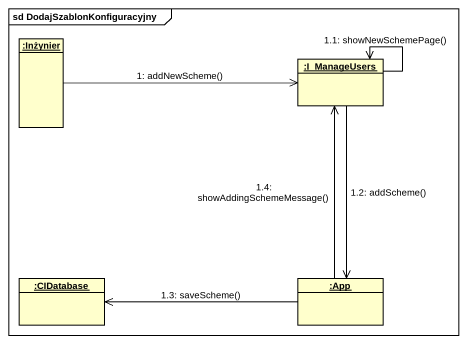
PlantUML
@startuml
mainframe sd DodajSzablonKonfiguracyjny
hide circle
hide empty members
object ":Inżynier" as Inżynier
object ":I_ManageUsers" as I_ManageUsers
object ":CIDatabase" as CIDatabase
object ":App" as App
Inżynier -right-> I_ManageUsers : 1: addNewScheme()
I_ManageUsers --> I_ManageUsers : 1.1: showNewSchemePage()
I_ManageUsers --> App : 1.2: addScheme()
App -left-> CIDatabase : 1.3: saveScheme()
App -up-> I_ManageUsers : 1.4: showAddingSchemeMessage()
@enduml
